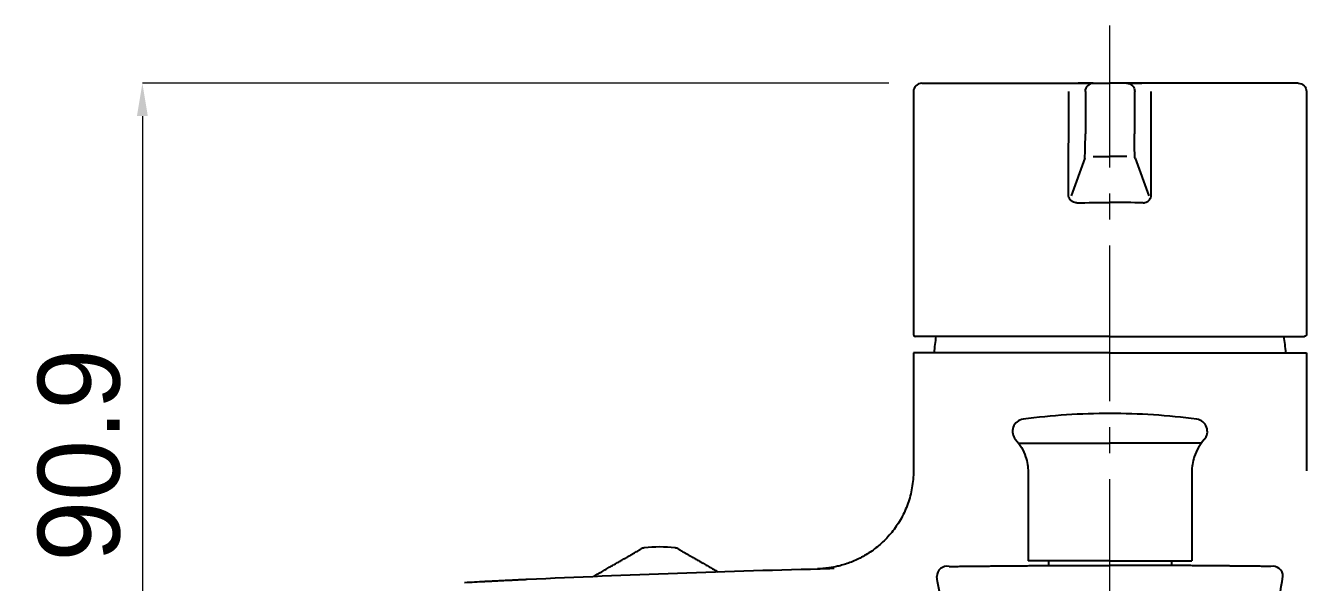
# Model space of a CAD drawing. Extents: x 0 to 1128, y 0 to 827.
# Drawn here: x 118.7 to 275.1, y 243.4 to 311.4 of the extents above; entities that cross this region are included whole.
import ezdxf

# ---------------------------------------------------------------- set-up
doc = ezdxf.new("R2010")
doc.units = 0
doc.header["$LTSCALE"] = 2
doc.header["$MEASUREMENT"] = 0
doc.header["$PDMODE"] = 3
doc.header["$PDSIZE"] = -10
doc.linetypes.add('CENTER2', pattern=[28.575, 19.05, -3.175, 3.175, -3.175])
doc.layers.get('0').update_dxf_attribs({"linetype": 'CONTINUOUS'})
doc.layers.get('DEFPOINTS').update_dxf_attribs({"linetype": 'CONTINUOUS'})
doc.layers.add('1', color=7, linetype='CONTINUOUS')
doc.layers.add('Cneter', color=1, linetype='CENTER2', lineweight=13)
doc.styles.add('Daelim Dimension', font='')
doc.styles.get('Daelim Dimension').set_extended_font_data('나눔고딕')
doc.dimstyles.new('DEFAULT', dxfattribs={"dimscale": 2, "dimtxt": 2, "dimasz": 2, "dimexe": 0, "dimexo": 2, "dimgap": 1, "dimtad": 1, "dimdec": 1, "dimzin": 9, "dimdsep": 46, "dimtxsty": 'Daelim Dimension', "dimcen": 0.5, "dimclrd": 252, "dimclre": 252, "dimclrt": 3, "dimadec": 1, "dimazin": 0, "dimtfac": 1, "dimtdec": 1, "dimtix": 1, "dimtmove": 0, "dimatfit": 3, "dimfxl": 1, "dimtolj": 1, "dimtzin": 1, "dimlwd": 9, "dimlwe": 9, "dimarcsym": 0})

# ---------------------------------------------------------------- blocks, each defined once
blk = doc.blocks.new('*D1')
at = {"color": 5, "lineweight": 9, "ltscale": 0.5, "transparency": 16777216}
for p, q in [((224.12, 304.38), (132.92, 304.38)), ((132.92, 300.38), (132.92, 217.44)), ((195.72, 213.44), (132.92, 213.44))]:
    blk.add_line(p, q, dxfattribs=at)
at = {"color": 5, "ltscale": 0.5, "transparency": 16777216}
for points in [[(132.25, 300.38), (133.58, 300.38), (132.92, 304.38)], [(132.25, 217.44), (133.58, 217.44), (132.92, 213.44)]]:
    blk.add_solid(points, dxfattribs=at)
at = {"layer": 'DEFPOINTS', "color": 0, "ltscale": 0.5, "transparency": 16777216}
for p in [(228.12, 304.38), (132.92, 213.44), (199.72, 213.44)]:
    blk.add_point(p, dxfattribs=at)
at = {"color": 7, "ltscale": 0.5, "transparency": 16777216, "insert": (125.21, 258.91), "char_height": 10, "attachment_point": 5, "rotation": 90, "style": 'Daelim Dimension'}
blk.add_mtext('\\A1;90.9', dxfattribs=at)

msp = doc.modelspace()

# ---------------------------------------------------------------- linework, layer by layer
at = {"layer": '1'}
for p, q in [((249.07, 304.38), (247.23, 304.38)), ((247.23, 304.38), (249.09, 304.38)), ((249.09, 304.38), (251.12, 304.38)), ((253.15, 304.38), (251.12, 304.38)), ((255.01, 304.38), (253.15, 304.38)), ((253.16, 304.38), (255.01, 304.38)), ((227.12, 303.38), (227.12, 303.38)), ((227.12, 303.38), (227.12, 273.71)), ((246.06, 290.78), (246.08, 303.37)), ((248.12, 303.38), (248.12, 298.21)), ((254.12, 303.38), (254.12, 298.21)), ((256.17, 290.78), (256.15, 303.37)), ((275.12, 303.38), (275.12, 303.38)), ((275.12, 303.38), (275.12, 273.71)), ((248.04, 295.22), (246.37, 290.61)), ((249.05, 295.44), (251.12, 295.44)), ((253.18, 295.44), (251.12, 295.44)), ((254.2, 295.22), (255.87, 290.61)), ((251.12, 273.44), (227.35, 273.44)), ((251.12, 273.44), (274.89, 273.44)), ((251.12, 271.44), (227.12, 271.44)), ((227.12, 271.44), (227.12, 257.01)), ((251.12, 271.44), (275.12, 271.44)), ((275.12, 271.44), (275.12, 257.01)), ((239.96, 260.38), (251.12, 260.38)), ((262.28, 260.38), (251.12, 260.38)), ((241.12, 256.83), (241.12, 246.01)), ((261.12, 256.83), (261.12, 246.01)), ((251.12, 246.01), (241.12, 246.01)), ((243.62, 246.01), (243.62, 245.42)), ((251.12, 246.01), (261.12, 246.01)), ((258.62, 246.01), (258.62, 245.42))]:
    msp.add_line(p, q, dxfattribs=at)
for centre, radius, start, end in [((279.37, 266.44), 50, 171.9523, 174.261), ((222.87, 266.44), 50, 5.739, 8.0477), ((240.72, 261.82), 1.5, 97.6132, 221.6975), ((251.12, 184.01), 80, 90, 97.6132), ((251.12, 184.01), 80, 82.3868, 90), ((261.52, 261.82), 1.5, 318.3025, 82.3868), ((196.12, 231.44), 16.25, 83.3246, 96.7098), ((231.22, 244.08), 1.25, 78.8123, 180.006), ((271.01, 244.08), 1.25, 359.994, 101.1877)]:
    msp.add_arc(centre, radius, start, end, dxfattribs=at)
at = {"layer": '1', "extrusion": (7.50004e-06, 4.33015e-06, 1)}
msp.add_arc((194.35, 246.58, 0), 1, 97.8657, 120.0053, dxfattribs=at)
at = {"layer": '1', "extrusion": (7.50004e-06, -4.33015e-06, 1)}
msp.add_arc((197.88, 246.58, 0), 1, 60.0183, 82.8087, dxfattribs=at)
at = {"layer": '1'}
for centre, major_axis, ratio, start_param, end_param in [((228.12, 303.38), (0, -1), 0.999993, 3.141266, 4.715982), ((249.09, 303.38), (0, -1), 0.99958, 3.141593, 4.712389), ((248.03, 298.21), (0, 3), 0.028986, 3.232122, 4.712389)]:
    msp.add_ellipse(centre, major_axis=major_axis, ratio=ratio, start_param=start_param, end_param=end_param, dxfattribs=at)
at = {"layer": '1', "extrusion": (0, 0, -1)}
for centre, major_axis, ratio, start_param, end_param in [((253.15, 303.38), (0, -1), 0.99958, 3.141593, 4.712389), ((274.12, 303.38), (0, -1), 0.999993, 3.141266, 4.715982), ((254.2, 298.21), (0, 3), 0.028986, 3.232122, 4.712389)]:
    msp.add_ellipse(centre, major_axis=major_axis, ratio=ratio, start_param=start_param, end_param=end_param, dxfattribs=at)
at = {"layer": '1'}
for points, knots in [([(228.12, 304.38), (228.12, 304.38), (228.12, 304.38), (228.12, 304.38), (228.12, 304.38), (228.13, 304.38), (228.13, 304.38), (228.14, 304.38), (228.15, 304.38), (228.2, 304.38), (228.27, 304.38), (228.46, 304.38), (228.58, 304.38), (228.88, 304.38), (229.06, 304.38), (229.37, 304.38), (229.48, 304.38), (229.62, 304.38), (229.65, 304.38), (229.71, 304.38), (229.81, 304.38), (229.9, 304.38), (230.23, 304.38), (230.51, 304.38), (231.13, 304.38), (231.46, 304.38), (232.17, 304.38), (232.55, 304.38), (233.16, 304.38), (233.37, 304.38), (233.64, 304.38), (233.69, 304.38), (233.8, 304.38), (233.96, 304.38), (234.13, 304.38), (234.69, 304.38), (235.16, 304.38), (236.13, 304.38), (236.63, 304.38), (237.67, 304.38), (238.21, 304.38), (238.91, 304.38), (239.12, 304.38), (239.33, 304.38), (239.48, 304.38), (239.55, 304.38), (239.91, 304.38), (240.2, 304.38), (241.08, 304.38), (241.68, 304.38), (242.29, 304.38)], [0, 0, 0, 0, 0.017475, 0.017475, 0.026572, 0.026572, 0.03567, 0.03567, 0.053865, 0.053865, 0.126644, 0.126644, 0.199424, 0.199424, 0.272204, 0.272204, 0.308593, 0.308593, 0.317691, 0.317691, 0.326788, 0.344983, 0.344983, 0.417763, 0.417763, 0.490543, 0.490543, 0.563322, 0.563322, 0.599712, 0.599712, 0.608809, 0.608809, 0.617907, 0.636102, 0.636102, 0.708881, 0.708881, 0.781661, 0.781661, 0.854441, 0.854441, 0.872636, 0.881733, 0.881733, 0.890831, 0.890831, 0.92722, 0.92722, 1, 1, 1, 1]), ([(242.29, 304.38), (242.47, 304.38), (242.82, 304.38), (243.33, 304.38), (243.65, 304.38), (243.88, 304.38), (243.96, 304.38), (244.12, 304.38), (244.19, 304.38), (244.42, 304.38), (244.7, 304.38), (245.11, 304.38), (245.48, 304.38), (245.71, 304.38), (245.87, 304.38), (245.92, 304.38), (246.03, 304.38), (246.08, 304.38), (246.22, 304.38), (246.41, 304.38), (246.56, 304.38), (246.66, 304.38), (246.67, 304.38), (246.71, 304.38), (246.76, 304.38), (246.81, 304.38), (246.89, 304.38), (247, 304.38), (247.12, 304.38), (247.2, 304.38), (247.22, 304.38), (247.23, 304.38)], [0, 0, 0, 0, 0.0625, 0.125, 0.1875, 0.1875, 0.21875, 0.21875, 0.25, 0.25, 0.3125, 0.375, 0.4375, 0.5, 0.5, 0.53125, 0.53125, 0.5625, 0.5625, 0.625, 0.6875, 0.6875, 0.703125, 0.703125, 0.71875, 0.75, 0.75, 0.8125, 0.875, 0.9375, 1, 1, 1, 1]), ([(259.94, 304.38), (259.76, 304.38), (259.41, 304.38), (258.91, 304.38), (258.59, 304.38), (258.35, 304.38), (258.27, 304.38), (258.12, 304.38), (258.04, 304.38), (257.82, 304.38), (257.53, 304.38), (257.13, 304.38), (256.76, 304.38), (256.53, 304.38), (256.36, 304.38), (256.31, 304.38), (256.21, 304.38), (256.16, 304.38), (256.01, 304.38), (255.83, 304.38), (255.67, 304.38), (255.58, 304.38), (255.56, 304.38), (255.53, 304.38), (255.48, 304.38), (255.43, 304.38), (255.34, 304.38), (255.23, 304.38), (255.12, 304.38), (255.04, 304.38), (255.01, 304.38), (255.01, 304.38)], [0, 0, 0, 0, 0.0625, 0.125, 0.1875, 0.1875, 0.21875, 0.21875, 0.25, 0.25, 0.3125, 0.375, 0.4375, 0.5, 0.5, 0.53125, 0.53125, 0.5625, 0.5625, 0.625, 0.6875, 0.6875, 0.703125, 0.703125, 0.71875, 0.75, 0.75, 0.8125, 0.875, 0.9375, 1, 1, 1, 1]), ([(274.12, 304.38), (274.12, 304.38), (274.12, 304.38), (274.11, 304.38), (274.11, 304.38), (274.11, 304.38), (274.1, 304.38), (274.09, 304.38), (274.09, 304.38), (274.04, 304.38), (273.97, 304.38), (273.78, 304.38), (273.65, 304.38), (273.35, 304.38), (273.18, 304.38), (272.87, 304.38), (272.76, 304.38), (272.61, 304.38), (272.58, 304.38), (272.52, 304.38), (272.43, 304.38), (272.33, 304.38), (272.01, 304.38), (271.72, 304.38), (271.11, 304.38), (270.78, 304.38), (270.06, 304.38), (269.68, 304.38), (269.07, 304.38), (268.87, 304.38), (268.6, 304.38), (268.54, 304.38), (268.43, 304.38), (268.27, 304.38), (268.1, 304.38), (267.54, 304.38), (267.08, 304.38), (266.11, 304.38), (265.6, 304.38), (264.56, 304.38), (264.02, 304.38), (263.32, 304.38), (263.11, 304.38), (262.9, 304.38), (262.76, 304.38), (262.69, 304.38), (262.33, 304.38), (262.04, 304.38), (261.15, 304.38), (260.55, 304.38), (259.94, 304.38)], [0, 0, 0, 0, 0.017475, 0.017475, 0.026572, 0.026572, 0.03567, 0.03567, 0.053865, 0.053865, 0.126644, 0.126644, 0.199424, 0.199424, 0.272204, 0.272204, 0.308593, 0.308593, 0.317691, 0.317691, 0.326788, 0.344983, 0.344983, 0.417763, 0.417763, 0.490543, 0.490543, 0.563322, 0.563322, 0.599712, 0.599712, 0.608809, 0.608809, 0.617907, 0.636102, 0.636102, 0.708881, 0.708881, 0.781661, 0.781661, 0.854441, 0.854441, 0.872636, 0.881733, 0.881733, 0.890831, 0.890831, 0.92722, 0.92722, 1, 1, 1, 1]), ([(247.06, 289.77), (246.99, 289.77), (246.92, 289.78), (246.73, 289.82), (246.62, 289.86), (246.43, 289.98), (246.34, 290.06), (246.21, 290.23), (246.15, 290.33), (246.08, 290.54), (246.06, 290.65), (246.06, 290.76), (246.06, 290.77), (246.06, 290.78)], [0, 0, 0, 0, 0.140166, 0.140166, 0.35864, 0.35864, 0.571577, 0.571577, 0.778613, 0.778613, 0.982536, 0.982536, 1, 1, 1, 1]), ([(255.17, 289.77), (255.25, 289.77), (255.32, 289.78), (255.5, 289.82), (255.61, 289.86), (255.8, 289.98), (255.89, 290.06), (256.03, 290.23), (256.08, 290.33), (256.15, 290.54), (256.17, 290.65), (256.17, 290.76), (256.17, 290.77), (256.17, 290.78)], [0, 0, 0, 0, 0.140166, 0.140166, 0.35864, 0.35864, 0.571577, 0.571577, 0.778613, 0.778613, 0.982536, 0.982536, 1, 1, 1, 1]), ([(227.12, 273.71), (227.12, 273.71), (227.12, 273.71), (227.12, 273.65), (227.14, 273.55), (227.21, 273.46), (227.3, 273.44), (227.35, 273.44)], [0, 0, 0, 0, 0.008018, 0.008018, 0.338679, 0.669339, 1, 1, 1, 1]), ([(275.12, 273.71), (275.12, 273.71), (275.12, 273.71), (275.12, 273.65), (275.1, 273.55), (275.02, 273.46), (274.94, 273.44), (274.89, 273.44)], [0, 0, 0, 0, 0.008018, 0.008018, 0.338679, 0.669339, 1, 1, 1, 1]), ([(239.6, 260.82), (239.87, 260.52), (240.35, 259.86), (240.82, 258.81), (241.07, 257.79), (241.12, 257.16), (241.12, 256.83)], [0, 0, 0, 0, 0.279918, 0.559837, 0.779918, 1, 1, 1, 1]), ([(262.64, 260.82), (262.36, 260.52), (261.89, 259.86), (261.42, 258.81), (261.17, 257.79), (261.12, 257.16), (261.12, 256.83)], [0, 0, 0, 0, 0.279918, 0.559837, 0.779918, 1, 1, 1, 1]), ([(227.11, 257.01), (227.11, 256.82), (227.11, 256.3), (227.03, 255.44), (226.85, 254.43), (226.6, 253.46), (226.27, 252.53), (225.87, 251.64), (225.41, 250.8), (224.89, 250.02), (224.32, 249.28), (223.7, 248.61), (223.05, 247.99), (222.38, 247.44), (221.68, 246.95), (220.97, 246.52), (220.25, 246.15), (219.54, 245.84), (218.85, 245.59), (218.18, 245.4), (217.56, 245.25), (216.99, 245.15), (216.49, 245.08), (216.08, 245.04), (215.79, 245.02), (215.61, 245.02), (215.54, 245.01), (215.53, 245.01)], [0, 0, 0, 0, 0.029547, 0.085474, 0.140583, 0.194899, 0.248435, 0.301191, 0.353157, 0.404312, 0.454623, 0.504041, 0.552507, 0.59994, 0.646238, 0.691271, 0.734873, 0.776832, 0.816875, 0.854648, 0.889694, 0.921419, 0.949074, 0.971748, 0.9883, 0.996919, 1, 1, 1, 1]), ([(188.05, 244.1), (188.07, 244.11), (188.08, 244.12), (188.27, 244.23), (188.45, 244.33), (188.67, 244.46), (188.72, 244.48), (188.81, 244.54), (188.85, 244.56), (188.99, 244.64), (189.08, 244.69), (189.34, 244.85), (189.52, 244.95), (189.87, 245.15), (190.04, 245.25), (190.29, 245.39), (190.38, 245.44), (190.5, 245.51), (190.54, 245.54), (190.62, 245.59), (190.67, 245.61), (190.87, 245.73), (191.03, 245.82), (191.33, 245.99), (191.62, 246.16), (191.89, 246.32), (192.06, 246.41), (192.09, 246.43), (192.16, 246.47), (192.19, 246.49), (192.28, 246.54), (192.34, 246.58), (192.52, 246.68), (192.63, 246.74), (192.84, 246.86), (193.03, 246.98), (193.2, 247.07), (193.32, 247.14), (193.35, 247.16), (193.42, 247.2), (193.45, 247.22), (193.55, 247.27), (193.65, 247.33), (193.73, 247.38), (193.78, 247.41), (193.79, 247.41), (193.81, 247.43), (193.82, 247.43), (193.85, 247.45), (193.85, 247.45), (193.85, 247.45)], [0, 0, 0, 0, 0.003993, 0.003993, 0.062715, 0.062715, 0.077395, 0.077395, 0.092075, 0.092075, 0.121436, 0.121436, 0.180158, 0.180158, 0.238879, 0.238879, 0.26824, 0.26824, 0.28292, 0.28292, 0.297601, 0.297601, 0.356322, 0.356322, 0.415044, 0.473765, 0.473765, 0.488446, 0.488446, 0.503126, 0.503126, 0.532487, 0.532487, 0.591208, 0.591208, 0.64993, 0.708651, 0.708651, 0.738012, 0.738012, 0.767373, 0.767373, 0.826094, 0.884816, 0.884816, 0.914176, 0.914176, 0.943537, 0.943537, 1, 1, 1, 1]), ([(198.38, 247.45), (198.38, 247.45), (198.38, 247.45), (198.39, 247.45), (198.41, 247.43), (198.41, 247.43), (198.42, 247.43), (198.44, 247.42), (198.46, 247.4), (198.51, 247.38), (198.58, 247.33), (198.69, 247.27), (198.79, 247.22), (198.82, 247.2), (198.87, 247.17), (198.89, 247.16), (198.93, 247.14), (198.94, 247.12), (199.04, 247.07), (199.21, 246.97), (199.4, 246.86), (199.61, 246.74), (199.73, 246.67), (199.88, 246.59), (199.91, 246.57), (199.97, 246.53), (200.06, 246.48), (200.16, 246.42), (200.35, 246.31), (200.49, 246.23), (200.77, 246.07), (200.92, 245.98), (201.11, 245.87), (201.15, 245.85), (201.23, 245.8), (201.35, 245.74), (201.47, 245.67), (201.71, 245.53), (201.88, 245.43), (202.22, 245.24), (202.39, 245.14), (202.61, 245.01), (202.65, 244.98), (202.74, 244.93), (202.87, 244.86), (203.01, 244.78), (203.13, 244.71), (203.17, 244.68), (203.21, 244.66)], [0, 0, 0, 0, 0.002567, 0.06814, 0.06814, 0.084533, 0.084533, 0.100927, 0.133713, 0.133713, 0.199286, 0.264859, 0.264859, 0.297646, 0.297646, 0.314039, 0.314039, 0.330433, 0.330433, 0.396006, 0.461579, 0.461579, 0.527152, 0.527152, 0.543545, 0.543545, 0.559939, 0.592725, 0.592725, 0.658298, 0.658298, 0.723871, 0.723871, 0.740265, 0.740265, 0.756658, 0.789445, 0.789445, 0.855018, 0.855018, 0.920591, 0.920591, 0.936984, 0.936984, 0.953377, 0.986164, 0.986164, 1, 1, 1, 1]), ([(179.92, 243.74), (186.01, 244.03), (192.13, 244.28), (204.45, 244.72), (210.65, 244.9), (216.88, 245.04)], [0, 0, 0, 0, 0.5, 0.5, 1, 1, 1, 1]), ([(216.88, 245.04), (216.72, 245.04), (216.57, 245.04), (216.42, 245.03), (216.4, 245.03), (216.37, 245.03), (216.35, 245.03), (216.3, 245.03), (216.21, 245.03), (216.12, 245.03), (215.85, 245.02), (215.69, 245.02), (215.47, 245.01), (215.41, 245.01), (215.4, 245.01), (215.4, 245.01), (215.4, 245.01)], [0, 0, 0, 0, 0.166085, 0.166085, 0.186846, 0.186846, 0.207606, 0.207606, 0.249128, 0.33217, 0.33217, 0.66434, 0.66434, 0.99651, 0.99651, 1, 1, 1, 1]), ([(217.29, 245.05), (217.28, 245.05), (217.25, 245.05), (217.19, 245.05), (217.13, 245.05), (217.06, 245.05), (217, 245.05), (216.94, 245.05), (216.9, 245.04), (216.88, 245.04)], [0, 0, 0, 0, 0.082999, 0.243465, 0.400877, 0.555235, 0.706541, 0.854796, 1, 1, 1, 1]), ([(231.46, 245.31), (231.71, 245.31), (231.96, 245.31), (232.46, 245.32), (232.71, 245.32), (233.1, 245.33), (233.23, 245.33), (233.42, 245.33), (233.48, 245.33), (233.57, 245.33), (233.58, 245.33), (233.61, 245.33), (233.63, 245.33), (233.68, 245.33), (233.71, 245.33), (233.76, 245.34), (233.77, 245.34), (233.78, 245.34), (233.79, 245.34), (233.8, 245.34), (233.8, 245.34), (233.8, 245.34), (233.81, 245.34), (233.81, 245.34), (233.82, 245.34), (233.83, 245.34), (233.83, 245.34), (233.84, 245.34), (233.85, 245.34), (233.87, 245.34), (233.89, 245.34), (233.92, 245.34), (233.94, 245.34), (233.98, 245.34), (234, 245.34), (234.08, 245.34), (234.14, 245.34), (234.25, 245.34), (234.29, 245.34), (234.35, 245.34), (234.37, 245.34), (234.42, 245.34), (234.44, 245.34), (234.56, 245.34), (234.66, 245.35), (234.89, 245.35), (235.01, 245.35), (235.27, 245.35), (235.41, 245.35), (235.63, 245.36), (235.71, 245.36), (235.83, 245.36), (235.87, 245.36), (235.95, 245.36), (236.16, 245.36), (236.37, 245.36), (236.73, 245.37), (237.11, 245.37), (237.52, 245.37), (237.83, 245.38), (237.94, 245.38), (238.1, 245.38), (238.16, 245.38), (238.27, 245.38), (238.32, 245.38), (238.6, 245.38), (238.83, 245.39), (239.29, 245.39), (239.52, 245.39), (240, 245.39), (240.24, 245.4), (240.61, 245.4), (240.73, 245.4), (240.98, 245.4), (241.11, 245.4), (241.49, 245.41), (241.74, 245.41), (242.12, 245.41), (242.24, 245.41), (242.5, 245.41), (242.62, 245.41), (242.88, 245.41), (243, 245.41), (243.26, 245.42), (243.38, 245.42), (244.02, 245.42), (244.52, 245.42), (245.54, 245.43), (246.05, 245.43), (247.06, 245.43), (247.57, 245.43), (248.58, 245.43), (249.09, 245.43), (249.85, 245.44), (250.1, 245.44), (250.61, 245.44), (250.86, 245.44), (251.12, 245.44)], [0, 0, 0, 0, 0.25, 0.25, 0.5, 0.5, 0.625, 0.625, 0.6875, 0.6875, 0.703125, 0.703125, 0.71875, 0.71875, 0.75, 0.75, 0.757813, 0.757813, 0.761719, 0.761719, 0.763672, 0.763672, 0.765625, 0.765625, 0.769531, 0.769531, 0.773438, 0.773438, 0.777344, 0.777344, 0.78125, 0.78125, 0.785156, 0.785156, 0.789063, 0.789063, 0.796875, 0.796875, 0.800781, 0.800781, 0.802734, 0.802734, 0.804688, 0.804688, 0.8125, 0.8125, 0.820313, 0.820313, 0.828125, 0.828125, 0.832031, 0.832031, 0.833984, 0.833984, 0.835938, 0.84375, 0.84375, 0.851563, 0.859375, 0.859375, 0.863281, 0.863281, 0.865234, 0.865234, 0.867188, 0.867188, 0.875, 0.875, 0.882813, 0.882813, 0.890625, 0.890625, 0.894531, 0.894531, 0.898438, 0.898438, 0.90625, 0.90625, 0.910156, 0.910156, 0.914063, 0.914063, 0.917969, 0.917969, 0.921875, 0.921875, 0.9375, 0.9375, 0.953125, 0.953125, 0.96875, 0.96875, 0.984375, 0.984375, 0.992188, 0.992188, 1, 1, 1, 1]), ([(270.77, 245.31), (270.52, 245.31), (270.28, 245.31), (269.78, 245.32), (269.52, 245.32), (269.14, 245.33), (269.01, 245.33), (268.81, 245.33), (268.75, 245.33), (268.67, 245.33), (268.65, 245.33), (268.62, 245.33), (268.6, 245.33), (268.55, 245.33), (268.52, 245.33), (268.47, 245.34), (268.46, 245.34), (268.45, 245.34), (268.44, 245.34), (268.44, 245.34), (268.44, 245.34), (268.43, 245.34), (268.43, 245.34), (268.42, 245.34), (268.42, 245.34), (268.41, 245.34), (268.4, 245.34), (268.39, 245.34), (268.38, 245.34), (268.36, 245.34), (268.35, 245.34), (268.32, 245.34), (268.3, 245.34), (268.26, 245.34), (268.23, 245.34), (268.16, 245.34), (268.09, 245.34), (267.98, 245.34), (267.95, 245.34), (267.88, 245.34), (267.86, 245.34), (267.82, 245.34), (267.79, 245.34), (267.68, 245.34), (267.57, 245.35), (267.35, 245.35), (267.23, 245.35), (266.97, 245.35), (266.83, 245.35), (266.6, 245.36), (266.53, 245.36), (266.41, 245.36), (266.37, 245.36), (266.29, 245.36), (266.08, 245.36), (265.86, 245.36), (265.5, 245.37), (265.12, 245.37), (264.72, 245.37), (264.4, 245.38), (264.3, 245.38), (264.13, 245.38), (264.08, 245.38), (263.97, 245.38), (263.91, 245.38), (263.63, 245.38), (263.41, 245.39), (262.95, 245.39), (262.71, 245.39), (262.24, 245.39), (261.99, 245.4), (261.62, 245.4), (261.5, 245.4), (261.25, 245.4), (261.12, 245.4), (260.75, 245.41), (260.5, 245.41), (260.12, 245.41), (259.99, 245.41), (259.74, 245.41), (259.61, 245.41), (259.36, 245.41), (259.23, 245.41), (258.98, 245.42), (258.85, 245.42), (258.22, 245.42), (257.71, 245.42), (256.7, 245.43), (256.19, 245.43), (255.17, 245.43), (254.67, 245.43), (253.65, 245.43), (253.15, 245.43), (252.39, 245.44), (252.13, 245.44), (251.62, 245.44), (251.37, 245.44), (251.12, 245.44)], [0, 0, 0, 0, 0.25, 0.25, 0.5, 0.5, 0.625, 0.625, 0.6875, 0.6875, 0.703125, 0.703125, 0.71875, 0.71875, 0.75, 0.75, 0.757813, 0.757813, 0.761719, 0.761719, 0.763672, 0.763672, 0.765625, 0.765625, 0.769531, 0.769531, 0.773438, 0.773438, 0.777344, 0.777344, 0.78125, 0.78125, 0.785156, 0.785156, 0.789063, 0.789063, 0.796875, 0.796875, 0.800781, 0.800781, 0.802734, 0.802734, 0.804688, 0.804688, 0.8125, 0.8125, 0.820313, 0.820313, 0.828125, 0.828125, 0.832031, 0.832031, 0.833984, 0.833984, 0.835938, 0.84375, 0.84375, 0.851563, 0.859375, 0.859375, 0.863281, 0.863281, 0.865234, 0.865234, 0.867188, 0.867188, 0.875, 0.875, 0.882813, 0.882813, 0.890625, 0.890625, 0.894531, 0.894531, 0.898438, 0.898438, 0.90625, 0.90625, 0.910156, 0.910156, 0.914063, 0.914063, 0.917969, 0.917969, 0.921875, 0.921875, 0.9375, 0.9375, 0.953125, 0.953125, 0.96875, 0.96875, 0.984375, 0.984375, 0.992188, 0.992188, 1, 1, 1, 1]), ([(174.71, 243.48), (174.73, 243.48), (174.77, 243.49), (174.87, 243.49), (174.97, 243.5), (175.05, 243.5), (175.08, 243.5), (175.15, 243.5), (175.18, 243.51), (175.28, 243.51), (175.43, 243.52), (175.69, 243.53), (175.89, 243.54), (176.02, 243.55), (176.04, 243.55), (176.1, 243.55), (176.13, 243.55), (176.21, 243.56), (176.27, 243.56), (176.44, 243.57), (176.68, 243.58), (177.07, 243.6), (177.35, 243.62), (177.57, 243.63), (177.64, 243.63), (177.76, 243.64), (177.79, 243.64), (177.87, 243.64), (178.06, 243.65), (178.41, 243.67), (178.9, 243.69), (179.4, 243.72), (179.75, 243.73), (179.92, 243.74)], [0, 0, 0, 0, 0.0625, 0.125, 0.1875, 0.1875, 0.21875, 0.21875, 0.25, 0.25, 0.3125, 0.375, 0.4375, 0.4375, 0.453125, 0.453125, 0.46875, 0.46875, 0.5, 0.5, 0.5625, 0.625, 0.6875, 0.6875, 0.71875, 0.71875, 0.734375, 0.734375, 0.75, 0.8125, 0.875, 0.9375, 1, 1, 1, 1]), ([(236.38, 224.89), (235.63, 226.1), (234.97, 227.36), (232.83, 232.02), (231.73, 235.61), (230.54, 240.84), (230.24, 242.46), (229.97, 244.08)], [0, 0, 0, 0, 0.208394, 0.208394, 0.757418, 0.757418, 1, 1, 1, 1]), ([(265.86, 224.89), (266.61, 226.1), (267.27, 227.36), (269.41, 232.02), (270.5, 235.61), (271.69, 240.84), (271.99, 242.46), (272.26, 244.08)], [0, 0, 0, 0, 0.208394, 0.208394, 0.757418, 0.757418, 1, 1, 1, 1])]:
    msp.add_open_spline(points, degree=3, knots=knots, dxfattribs=at)
for points, degree in [([(247.06, 289.77), (248.4, 289.79), (249.76, 289.8), (251.12, 289.8)], 3), ([(255.17, 289.77), (253.83, 289.79), (252.48, 289.8), (251.12, 289.8)], 3), ([(217.44, 245.07), (217.25, 245.06), (217.07, 245.05), (216.88, 245.04)], 3), ([(217.44, 245.07), (217.36, 245.06), (217.29, 245.05)], 2), ([(172.28, 243.36), (173.09, 243.4), (173.9, 243.44), (174.71, 243.48)], 3)]:
    msp.add_open_spline(points, degree=degree, dxfattribs=at)
at = {"layer": 'Cneter', "lineweight": 5, "ltscale": 0.5}
msp.add_line((251.12, 151.2), (251.12, 311.44), dxfattribs=at)

# ---------------------------------------------------------------- dimensions: what is measured, and where the dimension line sits
at = {"color": 5, "ltscale": 0.5}
dim = msp.add_linear_dim(base=(132.92, 213.44), p1=(228.12, 304.38), p2=(199.72, 213.44), angle=90, dimstyle='DEFAULT', override={"dimtxt": 5, "dimclrd": 5, "dimclre": 5, "dimclrt": 7}, dxfattribs=at)
dim.commit()
dim.dimension.update_dxf_attribs({"geometry": '*D1', "text_midpoint": (125.21, 258.91)})

doc.saveas('drawing.dxf')
